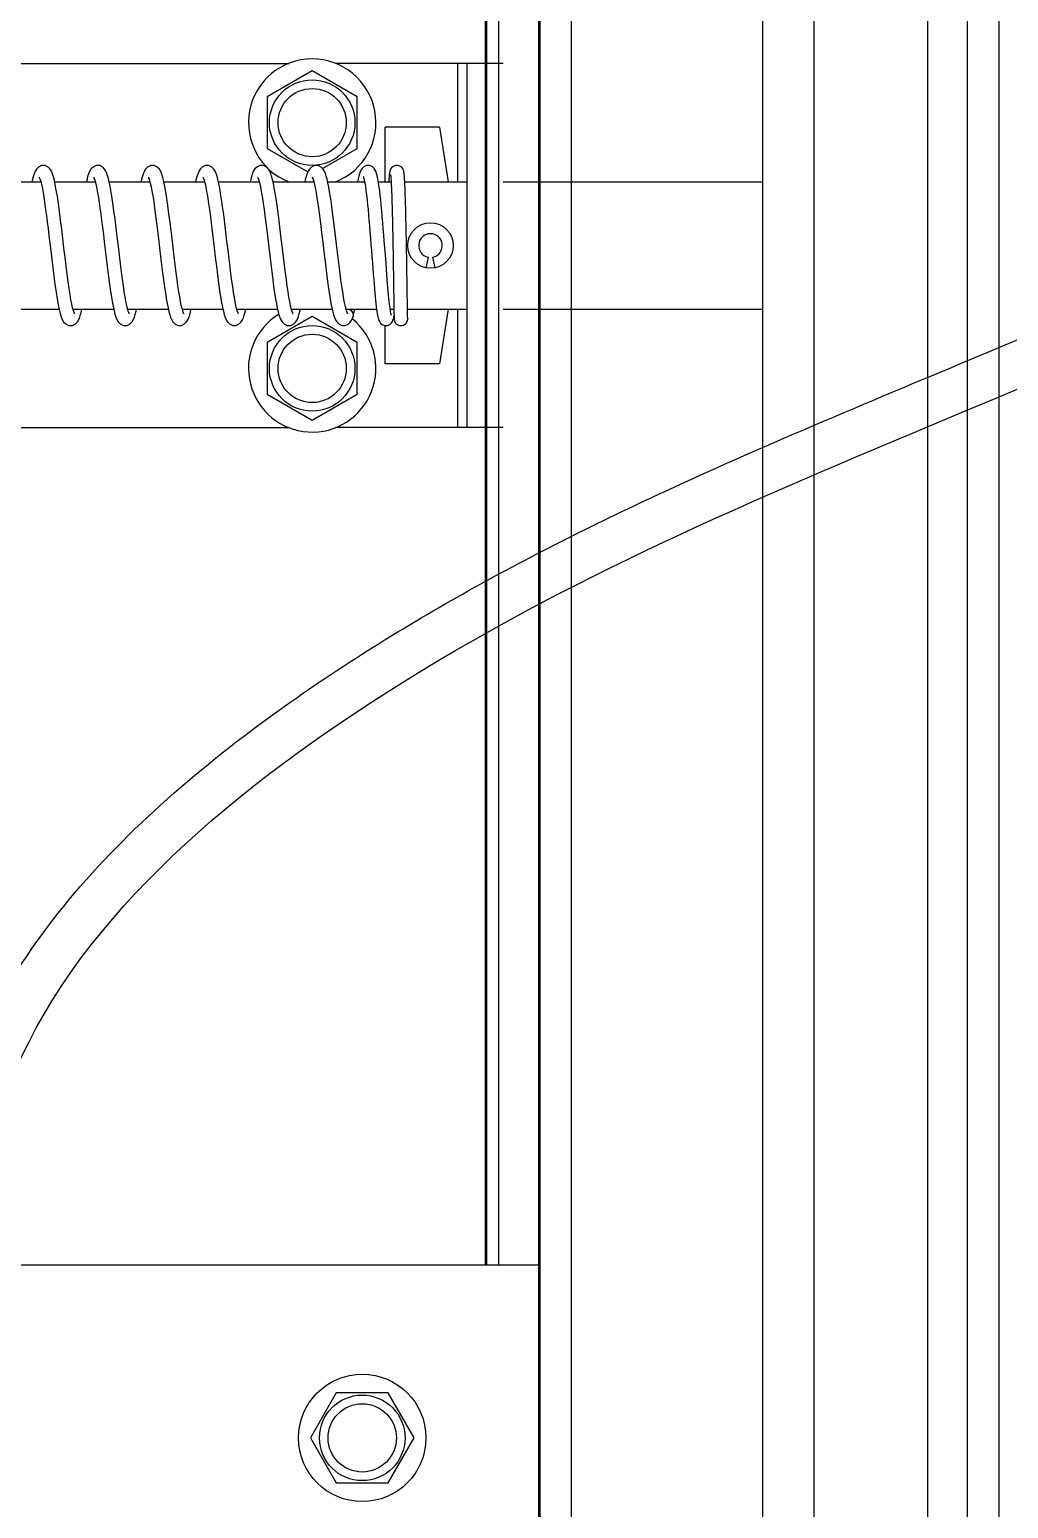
# Model space of a CAD drawing. Header units: millimetres. Extents: x 21899 to 38731, y -5425 to 3612.
# Drawn here: x 25187.1 to 25294.6, y 464.8 to 627.3 of the extents above; entities that cross this region are included whole.
import ezdxf

# ---------------------------------------------------------------- set-up
doc = ezdxf.new("R2010")
doc.units = ezdxf.units.MM

msp = doc.modelspace()

# ---------------------------------------------------------------- linework, layer by layer
at = {"color": 7, "linetype": 'Continuous'}
for p, q in [((25238.60988160015, 571.6200275439187), (25238.60988160015, 1441.841719824704)), ((25267.60988160016, 374.5222296380598), (25267.60988160016, 1144.533072939179)), ((25293.60988160016, 264.5853616595559), (25293.60988160016, 1144.533072939179)), ((25180.65298718696, 623.5853616595596), (25215.56677601335, 623.5853616595596)), ((25218.10988160015, 622.7853616595603), (25213.17353679855, 619.9353616595617)), ((25223.04622640176, 619.9353616595617), (25218.10988160015, 622.7853616595603)), ((25239.10988160015, 623.5853616595596), (25220.65298718696, 623.5853616595596)), ((25235.10988160015, 623.5853616595596), (25235.10988160015, 583.5853616595596)), ((25213.17353679855, 619.9353616595617), (25213.17353679855, 614.2353616595574)), ((25223.04622640176, 614.2353616595574), (25223.04622640176, 619.9353616595617)), ((25232.10988160015, 616.5853616595596), (25226.10988160015, 616.5853616595596)), ((25226.10988160015, 610.5853616595596), (25226.10988160015, 616.5853616595596)), ((25232.10988160015, 616.5853616595596), (25233.06804702996, 610.5853616595596)), ((25213.17353679855, 614.2353616595574), (25217.62909678205, 611.6629429037566)), ((25219.24583125015, 612.0412024958569), (25223.04622640176, 614.2353616595574)), ((25183.81035152866, 610.5853616595596), (25188.28341217055, 610.5853616595596)), ((25189.81050974026, 610.5853616595596), (25194.28252756796, 610.5853616595596)), ((25195.81036760336, 610.5853616595596), (25200.28187039225, 610.5853616595596)), ((25201.81197698665, 610.5853616595596), (25206.28253636826, 610.5853616595596)), ((25207.81052977045, 610.5853616595596), (25212.28236599536, 610.5853616595596)), ((25213.81064672336, 610.5853616595596), (25218.28192014326, 610.5853616595596)), ((25219.81091482825, 610.5853616595596), (25223.86862046266, 610.5853616595596)), ((25225.38063921216, 610.5853616595596), (25226.78388250656, 610.5853616595596)), ((25228.27965126366, 610.5853616595596), (25235.10988160015, 610.5853616595596)), ((25239.10988160015, 610.5853616595596), (25267.60988160016, 610.5853616595596)), ((25228.47518985865, 603.4362098299607), (25228.46943504005, 603.7582621340625)), ((25228.51508771675, 601.0252112651578), (25228.50608196025, 601.5950955288572)), ((25230.83619738965, 602.3144970118592), (25230.58356581065, 601.1413911831623)), ((25231.63619738966, 601.1413911831623), (25231.38356581065, 602.3144970118592)), ((25227.03858196385, 599.8867817430582), (25227.04569530646, 599.4104166282596)), ((25228.52349733376, 600.4812073367575), (25228.51508771675, 601.0252112651578)), ((25228.53133807905, 599.9648759279589), (25228.52349733376, 600.4812073367575)), ((25185.83113406876, 596.5853616595596), (25190.30132374806, 596.5853616595596)), ((25191.83149617736, 596.5853616595596), (25196.30257571946, 596.5853616595596)), ((25197.83075162025, 596.5853616595596), (25202.30252772095, 596.5853616595596)), ((25203.83091507095, 596.5853616595596), (25208.30285467765, 596.5853616595596)), ((25209.83080220225, 596.5853616595596), (25214.30239346756, 596.5853616595596)), ((25215.83082222166, 596.5853616595596), (25220.30245342675, 596.5853616595596)), ((25221.83107838726, 596.5853616595596), (25225.18342512276, 596.5853616595596)), ((25226.68870204705, 596.5853616595596), (25227.08788012715, 596.5853616595596)), ((25227.08271392006, 596.9152527025581), (25227.09136030806, 596.3709070052573)), ((25227.09136030806, 596.3709070052573), (25227.09426601986, 596.1987030013624)), ((25228.57011246296, 597.3505268245572), (25228.56538396406, 597.6670941615594)), ((25228.57444436225, 597.0645062530602), (25228.57011246296, 597.3505268245572)), ((25228.57839906606, 596.80832242826), (25228.57444436225, 597.0645062530602)), ((25228.58192692605, 596.5853616595596), (25228.57839906606, 596.80832242826)), ((25228.58192692605, 596.5853616595596), (25235.10988160015, 596.5853616595596)), ((25228.58525497936, 596.3814417023605), (25228.58192692605, 596.5853616595596)), ((25228.58819732766, 596.2081139742586), (25228.58525497936, 596.3814417023605)), ((25233.06804702996, 596.5853616595596), (25232.10988160015, 590.5853616595596)), ((25239.10988160015, 596.5853616595596), (25267.60988160016, 596.5853616595596)), ((25218.10988160015, 595.7853616595603), (25213.17353679855, 592.9353616595617)), ((25223.04622640176, 592.9353616595617), (25218.10988160015, 595.7853616595603)), ((25222.56426140216, 595.6958375515605), (25222.56356148866, 595.6939405229568)), ((25226.10988160015, 590.5853616595596), (25226.10988160015, 594.7853619393572)), ((25227.06396079936, 595.6541866831612), (25227.09744418655, 595.8192865199599)), ((25227.09426601986, 596.1987030013624), (25227.09688974985, 596.0501124844595)), ((25227.09688974985, 596.0501124844595), (25227.09925359055, 595.9234425569593)), ((25227.09744418655, 595.8192865199599), (25227.10091413576, 595.8398259273599)), ((25227.09925359055, 595.9234425569593), (25227.10327937186, 595.7293924206606)), ((25227.10327937186, 595.7293924206606), (25227.10497519525, 595.6588685138595)), ((25227.10497519525, 595.6588685138595), (25227.10650252426, 595.6030853792618)), ((25228.59084315995, 596.0595275511587), (25228.58819732766, 596.2081139742586)), ((25228.59321118335, 595.9341251338592), (25228.59084315995, 596.0595275511587)), ((25228.59531781106, 595.8303620631596), (25228.59321118335, 595.9341251338592)), ((25228.59717313726, 595.7468668128568), (25228.59531781106, 595.8303620631596)), ((25228.59877966346, 595.682371774059), (25228.59717313726, 595.7468668128568)), ((25228.60012657745, 595.6357235678588), (25228.59877966346, 595.682371774059)), ((25228.60115639005, 595.6064268183618), (25228.60012657745, 595.6357235678588)), ((25213.17353679855, 592.9353616595617), (25213.17353679855, 587.2353616595574)), ((25223.04622640176, 587.2353616595574), (25223.04622640176, 592.9353616595617)), ((25232.10988160015, 590.5853616595596), (25226.10988160015, 590.5853616595596)), ((25213.17353679855, 587.2353616595574), (25218.10988160015, 584.3853616595588)), ((25218.10988160015, 584.3853616595588), (25223.04622640176, 587.2353616595574)), ((25180.65298718696, 583.5853616595596), (25215.56677601335, 583.5853616595596)), ((25239.10988160015, 583.5853616595596), (25220.65298718696, 583.5853616595596)), ((25238.60988160016, 491.5853616595596), (25238.60988160015, 571.6200275439187)), ((25220.75988160016, 477.521706461157), (25217.90988160016, 472.5853616595596)), ((25226.45988160015, 477.521706461157), (25220.75988160016, 477.521706461157)), ((25229.30988160016, 472.5853616595596), (25226.45988160015, 477.521706461157)), ((25217.90988160016, 472.5853616595596), (25220.75988160016, 467.6490168580567)), ((25226.45988160015, 467.6490168580567), (25229.30988160016, 472.5853616595596)), ((25220.75988160016, 467.6490168580567), (25226.45988160015, 467.6490168580567))]:
    msp.add_line(p, q, dxfattribs=at)
at = {"color": 9, "linetype": 'Continuous'}
for p, q in [((25237.28065695786, 491.5853616595596), (25237.28065695785, 1144.533072939179)), ((25243.01642132136, 374.5222296380598), (25243.01642132136, 1144.533072939179)), ((25243.16842298206, 374.5222296380598), (25243.16842298206, 1144.533072939179)), ((25246.60988160016, 374.5222296380598), (25246.60988160016, 1144.533072939179)), ((25273.26218272356, 374.5222296380598), (25273.26218272356, 1144.533072939179)), ((25285.73823714516, 374.5222296380598), (25285.73823714516, 1144.533072939179)), ((25290.10054824696, 374.5222296380598), (25290.10054824696, 1144.533072939179)), ((25237.10988160015, 898.5853616595596), (25237.10988160015, 571.6200275439187)), ((25234.10988160015, 610.5853616595596), (25234.10988160015, 623.5853616595596)), ((25234.10988160015, 583.5853616595596), (25234.10988160015, 596.5853616595596)), ((25237.10988160015, 571.6200275439187), (25237.10988160015, 491.5853616595596))]:
    msp.add_line(p, q, dxfattribs=at)
at = {"color": 3, "linetype": 'Continuous'}
for p in [(25168.60988160015, 491.5853616595596), (25243.10988160015, 441.5853616595596)]:
    msp.add_line(p, (25243.10988160015, 491.5853616595596), dxfattribs=at)
at = {"color": 7, "linetype": 'Continuous'}
for points in [[(25188.55737330305, 612.385358748259), (25188.38071518236, 612.3658501416576), (25188.03430027366, 612.2073194543591), (25187.80504603675, 611.9781521461591), (25187.66035127036, 611.738022654059), (25187.54391903996, 611.4611526174594), (25187.43696236676, 611.127479225157), (25187.33248828985, 610.723165731557), (25187.30265043286, 610.5853616595596)], [(25188.11033161596, 611.0879373727585), (25188.12034987335, 611.0686681594598), (25188.16066503226, 610.9770668967612), (25188.21580561416, 610.8200219871578), (25188.27970442196, 610.6003002707585)], [(25189.88648673736, 610.2348681478616), (25189.77977853706, 610.7271294019592), (25189.67422173016, 611.1345176503601), (25189.56665616816, 611.4683543433566), (25189.45121168265, 611.7413342107611), (25189.31177390766, 611.9732785232591), (25189.09830001465, 612.1928061703584), (25188.76413606865, 612.3582230480606), (25188.55565862045, 612.3853573450615)], [(25194.55740151306, 612.3853585340621), (25194.36312839045, 612.3617671395623), (25194.03260628285, 612.206078081661), (25193.79803584205, 611.9686594855593), (25193.65283863746, 611.7226363747614), (25193.53840560646, 611.4458723077623), (25193.43395824706, 611.1169308506578), (25193.33225478575, 610.7221579767574), (25193.30254214336, 610.5853616595596)], [(25194.10997496216, 611.0884221033593), (25194.12269742956, 611.0640271850571), (25194.16869560955, 610.9562831795593), (25194.23089702665, 610.7716020041626)], [(25195.88123500076, 610.2609678153603), (25195.77485071016, 610.7479394021575), (25195.66945533385, 611.1510450395581), (25195.56171470306, 611.4817901691567), (25195.44513079785, 611.75349974446), (25195.30405368385, 611.9836225849576), (25195.08931651556, 612.199621062362), (25194.75981094455, 612.3593410170579), (25194.55573680875, 612.3853579624592)], [(25200.55750716616, 612.3853577035625), (25200.37166978895, 612.3637984458619), (25200.01905034106, 612.1959689457581), (25199.79202132185, 611.9603691414595), (25199.64938870045, 611.7154661379609), (25199.53380762476, 611.4329809562623), (25199.42695154005, 611.0921087402603), (25199.32263384276, 610.6809811376588), (25199.30221438916, 610.5853616595596)], [(25200.11236729135, 611.0852666080609), (25200.10828569306, 611.0907483989577), (25200.12479114566, 611.0597943556568), (25200.17573789106, 610.9374329256607), (25200.24439766385, 610.7264199203601), (25200.32336088736, 610.4291793549601), (25200.40896520625, 610.0479876801619), (25200.49953720446, 609.5838222348611), (25200.59445421646, 609.0362839120571), (25200.69348350466, 608.4051335138574), (25200.79658518026, 607.69093707926), (25200.90378078756, 606.8959298875598), (25201.01514828455, 606.0242965575599), (25201.11317984106, 605.2279661002613)], [(25201.91625732846, 610.0834968356576), (25201.80738599026, 610.607456520258), (25201.69916837825, 611.0454521390566), (25201.58840816795, 611.4073136471598), (25201.46745975105, 611.7078274078594), (25201.31936775475, 611.9628924890567), (25201.09114435905, 612.1982476393605), (25200.74848187815, 612.3621544099587), (25200.55571961356, 612.3853578575581)], [(25206.55737780275, 612.3853587235571), (25206.37329624016, 612.3641758170597), (25206.03448079986, 612.2074515657587), (25205.81502716696, 611.9913430667584), (25205.67751081096, 611.7719600597593), (25205.56785932805, 611.5251043806566), (25205.46879053196, 611.2351483023594), (25205.37494587286, 610.8969098816597), (25205.30196715795, 610.5853616595596)], [(25206.11181910126, 611.0859719293585), (25206.12185269025, 611.0657026065601), (25206.16761219595, 610.9591201498624), (25206.22951738306, 610.77610575976)], [(25207.85154064705, 610.4048353830585), (25207.75463313815, 610.8314137254602), (25207.65794383206, 611.190244605059), (25207.55746099396, 611.4932037065591), (25207.44669532705, 611.7503822103608), (25207.30988995916, 611.9758212629604), (25207.09472066416, 612.1955388228598), (25206.75828349846, 612.3597286826625), (25206.55568613156, 612.3853576108595)], [(25212.55736811725, 612.3853587816593), (25212.37409515995, 612.364358671759), (25212.03613256146, 612.2086509173605), (25211.81615768075, 611.9928097884622), (25211.67758253175, 611.7720923563611), (25211.56680582245, 611.5223617141601), (25211.46665633615, 611.2281434430624), (25211.37087457126, 610.8807969371592), (25211.30232272606, 610.5853616595596)], [(25212.11080615735, 611.0873073959592), (25212.12368780425, 611.0620327613578), (25212.17104797695, 610.9500465742603), (25212.23389248936, 610.7617228891613)], [(25213.84664778056, 610.4279757854601), (25213.75099141456, 610.8461568603598), (25213.65507180755, 611.1998936233576), (25213.55488886176, 611.500063860658), (25213.44481043216, 611.7541319805605), (25213.30879194096, 611.9773020815592), (25213.09443274165, 612.1957600777605), (25212.75876658816, 612.3596068371626), (25212.55569209765, 612.3853575959583)], [(25218.55740582786, 612.3853585211618), (25218.37204797285, 612.3638859669591), (25218.03165484685, 612.205379433457), (25217.80970342176, 611.9843461955606), (25217.66810445125, 611.7535487725618), (25217.55394207675, 611.4883757608623), (25217.44936700285, 611.1702797970574), (25217.34711552045, 610.7844562420578), (25217.30289968956, 610.5853616595596)], [(25218.11147589936, 611.086427353559), (25218.12314534756, 611.0631298945591), (25218.17197815055, 610.9475693721615), (25218.23885271615, 610.7451890428601)], [(25219.83952081246, 610.4613663906566), (25219.74763316446, 610.8596618506599), (25219.65349833625, 611.2051547343581), (25219.55453176006, 611.5010165827625), (25219.44572694696, 611.7523183828598), (25219.31097341755, 611.97436735456), (25219.09736879455, 612.1935233288605), (25218.76043464556, 612.3591816423577), (25218.55566961966, 612.3853573836604)], [(25224.25406030835, 612.3853604589603), (25224.08174079075, 612.3656972364624), (25223.78042725286, 612.2316707537611), (25223.58304268216, 612.0474914361621), (25223.46457965685, 611.8664021137592), (25223.37720713066, 611.6729153024571), (25223.30320388896, 611.455514721958), (25223.23495104935, 611.2054112288606), (25223.16841629065, 610.9140104122598), (25223.10368538625, 610.5853616595596)], [(25223.72140935826, 611.1629273302606), (25223.73316914505, 611.1348910547604), (25223.75913665215, 611.0580513184614), (25223.79293193435, 610.9359582812613), (25223.83141878426, 610.7707928091622)], [(25225.41268153195, 610.3913938519618), (25225.35762966076, 610.7246497089582), (25225.30250305046, 611.0152768072585), (25225.24651156776, 611.2671835144574), (25225.18802613566, 611.4859034478577), (25225.12353255936, 611.6792409344598), (25225.04467139606, 611.8586224616593), (25224.93236497136, 612.0361673437583), (25224.73669634246, 612.2246059936588), (25224.43101986306, 612.3644370956608), (25224.25324031335, 612.3853601486626)], [(25227.40612625846, 612.3853616236593), (25227.27864220286, 612.3736830509588), (25227.02422300306, 612.2787015456597), (25226.83399350925, 612.1241186053594), (25226.72635981545, 611.969171846562), (25226.67626440465, 611.8524111033621), (25226.64819041196, 611.7584401997592), (25226.62858754185, 611.67171676016), (25226.61237017956, 611.5820744290613), (25226.59762321596, 611.4841782467593), (25226.58358875036, 611.3755831110611), (25226.56980968975, 611.2541245460598), (25226.55602861875, 611.1181466686612), (25226.54210369386, 610.9664671899591), (25226.52794725916, 610.7981595851597), (25226.51350114215, 610.6124745253619), (25226.51153405875, 610.5853616595596)], [(25226.71466127536, 611.3841616987593), (25226.71782750916, 611.3668483625588), (25226.72352397216, 611.3291945534584), (25226.73062057285, 611.2734387925593), (25226.73850718146, 611.2011741189599), (25226.74693109516, 611.112545057862), (25226.75577863425, 611.0069349482583), (25226.76500057676, 610.8832030659614), (25226.77457776426, 610.7398283564617)], [(25228.28916783906, 610.4063138363599), (25228.27827887976, 610.6111821195591), (25228.26735834945, 610.7972326481613), (25228.25638847826, 610.96519500266), (25228.24533522056, 611.115949323259), (25228.23413306185, 611.2506024303584), (25228.22262707676, 611.3708724721582), (25228.21066625525, 611.477784649258), (25228.19793352795, 611.5731193483589), (25228.18366640355, 611.6602694336616), (25228.16599931335, 611.7451909245574), (25228.14000909765, 611.8383726645625), (25228.09233920145, 611.9558699177578), (25227.98805915956, 612.1128417180589), (25227.79934455585, 612.2719225319597), (25227.54517347646, 612.3714709160595), (25227.40607761736, 612.385361604458)], [(25188.27970442196, 610.6003002707585), (25188.34922700356, 610.3201920626598), (25188.42260537576, 609.9819365184594), (25188.49874631906, 609.5881159784622), (25188.57692268126, 609.1418293349598), (25188.65692342856, 608.6447995975614), (25188.73874189686, 608.0982862421588), (25188.82243825535, 607.5037068658567), (25188.90811353576, 606.8628015333597), (25188.99593009816, 606.1775124737615), (25189.08639086725, 605.4477508789569), (25189.18018586015, 604.672563647262), (25189.27801595576, 603.8519737938623), (25189.38059096296, 602.9876632033593), (25189.48862074786, 602.0838425287584), (25189.60266867335, 601.14935505826), (25189.72149682706, 600.2111731425612), (25189.84257484686, 599.3070224799594), (25189.96340986795, 598.4707606020602), (25190.08162545036, 597.7287064963602), (25190.19597051835, 597.0923022772622)], [(25191.87290364025, 596.4304183702625), (25191.79075772346, 596.7378015723589), (25191.70095688706, 597.1385058720625), (25191.60669903776, 597.6250527254597), (25191.50858806776, 598.1965171395568), (25191.40657961505, 598.8535627057572), (25191.30040285426, 599.5968682798593), (25191.18979645165, 600.4253607389619), (25191.07516964906, 601.3302485290624), (25190.95714823635, 602.2973310272573), (25190.83632858396, 603.3091379978578), (25190.71340386686, 604.3445679874567), (25190.58952617206, 605.3768734943587), (25190.46594053315, 606.3784553156584), (25190.34385847415, 607.3239011075566), (25190.22444188005, 608.191861011459), (25190.10840993025, 608.9688657113584), (25189.99582326025, 609.6500125371604), (25189.88648673736, 610.2348681478616)], [(25194.23089702665, 610.7716020041626), (25194.30149954156, 610.5169264504584), (25194.37708419115, 610.1967680910602), (25194.45607787636, 609.8140067794593), (25194.53766419046, 609.37106239676), (25194.62139119185, 608.8703735413583), (25194.70699725176, 608.3146728987595), (25194.79432792495, 607.7071504445594), (25194.88331077505, 607.0514252001594), (25194.97419391056, 606.3495249136613), (25195.06741145856, 605.6025773827569), (25195.16341433636, 604.8122644535615), (25195.26266527956, 603.9812375269612), (25195.36563773615, 603.113568524459), (25195.47258571145, 602.21717210516), (25195.58245888446, 601.312933531357), (25195.69375969595, 600.4262083554568), (25195.80501768216, 599.5810515771591), (25195.91483130695, 598.7982010183623), (25196.02246840415, 598.0899641657597), (25196.12787527416, 597.46120261326), (25196.23121403216, 596.9135263245626)], [(25197.88496625656, 596.3904482943617), (25197.81165144756, 596.6540309189586), (25197.73059775386, 596.9991882600589), (25197.64396303945, 597.4250462216587), (25197.55316527346, 597.9291023773621), (25197.45910074346, 598.507769422562), (25197.36166400286, 599.1611625238584), (25197.26033565066, 599.8912022332588), (25197.15452361596, 600.6994126503596), (25197.04379475085, 601.5844572889619), (25196.92892898925, 602.5322954329604), (25196.81115357236, 603.5212875002617), (25196.69167366665, 604.5269841379595), (25196.57155356085, 605.5247189350594), (25196.45167010716, 606.4915583772599), (25196.33285706786, 607.4064552063574), (25196.21590260376, 608.2514437030623), (25196.10151058306, 609.0127892205601), (25195.98996871046, 609.683327835759), (25195.88123500076, 610.2609678153603)], [(25202.60658583645, 605.2360250263591), (25202.49854946486, 606.1178834477614), (25202.37602164336, 607.0799438283575), (25202.25668863695, 607.9638114937625), (25202.14046222086, 608.761435008957), (25202.02710951256, 609.4684598303575), (25201.91625732846, 610.0834968356576)], [(25206.22951738306, 610.77610575976), (25206.30077731686, 610.5197369909583), (25206.37826470376, 610.1913786072619), (25206.46044029086, 609.7914869583619), (25206.54641033075, 609.3208446102581), (25206.63556446855, 608.7812709733589), (25206.72750932866, 608.1754416867625), (25206.82196226275, 607.507174032362), (25206.91884133776, 606.7805034080593), (25207.01863367565, 605.9963735923593), (25207.12198282246, 605.15541161886), (25207.22955043425, 604.259502061359), (25207.34201324455, 603.3125701172612), (25207.45985157015, 602.3232466019617), (25207.58129147676, 601.3223715901622), (25207.70320870505, 600.3526286808592), (25207.82249489916, 599.4527402596577), (25207.93679287715, 598.6486209369614), (25208.04624551166, 597.9422381591576), (25208.15163844486, 597.3290034685597), (25208.25397119735, 596.8025638771578)], [(25209.88220434636, 596.3994648914595), (25209.80970777795, 596.6616500198579), (25209.73096636545, 596.9974769658584), (25209.64780732115, 597.404946760762), (25209.56113524015, 597.8826029047596), (25209.47139836395, 598.4290364864573), (25209.37884482976, 599.0422390323583), (25209.28360966436, 599.7193555047597), (25209.18552190095, 600.4583281819578), (25209.08380881016, 601.2606865070593), (25208.97759153876, 602.1278699613613), (25208.86597270025, 603.059697398261), (25208.74871612695, 604.0474878208624), (25208.62790611565, 605.059274454361), (25208.50610929495, 606.0570352849609), (25208.38586412875, 607.0044860447597), (25208.26965271465, 607.8707291207611), (25208.15873833786, 608.640602427462), (25208.05260958426, 609.3159819327593), (25207.95050717796, 609.9019632228592), (25207.85154064705, 610.4048353830585)], [(25212.23389248936, 610.7617228891613), (25212.30542351016, 610.501471469157), (25212.38247860326, 610.1721455038569), (25212.46344905336, 609.7759106274607), (25212.54744268225, 609.314908128159), (25212.63395626105, 608.7914615525588), (25212.72310529546, 608.2055413015623), (25212.81530830085, 607.5556623180601), (25212.91104641915, 606.8403677597598), (25213.01081243096, 606.0589687861575), (25213.11444907285, 605.2175285143603), (25213.22110899605, 604.3303439712618), (25213.32992598145, 603.414491498359), (25213.44004838105, 602.4887065732619), (25213.55060792586, 601.5726230062573), (25213.66071152606, 600.68571140946), (25213.76948623885, 599.8457791334586), (25213.87608916815, 599.0679152331577), (25213.97971814036, 598.3636798243606), (25214.07986859005, 597.7391472367599), (25214.17697519565, 597.1921488793596), (25214.27185635325, 596.7179100641588)], [(25215.88249600526, 596.3985207658625), (25215.80958047976, 596.6621670680615), (25215.72965168986, 597.0035269113578), (25215.64441844505, 597.4226587309604), (25215.55509281885, 597.9178206285578), (25215.46252924015, 598.4857338346592), (25215.36721863806, 599.1225545274574), (25215.26891835916, 599.8275669333598), (25215.16716819916, 600.6006827884594), (25215.06146625945, 601.440989434559), (25214.95128316805, 602.3460897429613), (25214.83608584585, 603.3112058508596), (25214.71661315445, 604.3176242589616), (25214.59571958816, 605.3258182370591), (25214.47643679426, 606.29492663356), (25214.36147595746, 607.1907757553599), (25214.25131755965, 608.002144443959), (25214.14540550276, 608.7289396933593), (25214.04311237576, 609.3732474207573), (25213.94373201855, 609.9385056700594), (25213.84664778056, 610.4279757854601)], [(25218.23885271615, 610.7451890428601), (25218.31687025476, 610.4556584188613), (25218.40261152195, 610.0782722148579), (25218.49416280155, 609.6130197428574), (25218.59036866995, 609.0610670217575), (25218.69056371525, 608.4245616722619), (25218.79504215535, 607.702026980558), (25218.90455699526, 606.8900174815572), (25219.01992575396, 605.9860587896619), (25219.14105472346, 604.9978229964618), (25219.26595911996, 603.953513132561), (25219.39244977446, 602.8879503735589), (25219.51826776205, 601.8384822178596), (25219.64090821196, 600.8428344793574), (25219.75792112786, 599.9330406037625), (25219.86862617485, 599.1207068279618), (25219.97412321426, 598.4002554636609), (25220.07565517425, 597.764221056259), (25220.17435338035, 597.2061121942606), (25220.27086242475, 596.722552494859)], [(25221.87723451576, 596.4159095008581), (25221.80245277256, 596.6904543602577), (25221.72239366946, 597.0370650452605), (25221.63861107886, 597.4531625280579), (25221.55169157166, 597.9377323036606), (25221.46183473535, 598.4901875942596), (25221.36904437395, 599.1098979604576), (25221.27321572675, 599.795824072462), (25221.17417950105, 600.5461746173605), (25221.07197153906, 601.3560683845571), (25220.96704756335, 602.2152176527597), (25220.85988676346, 603.1109006973566), (25220.75109509836, 604.027488768661), (25220.64168818775, 604.9446980393623), (25220.53274505545, 605.8416047643623), (25220.42532735676, 606.6986284217601), (25220.32047660316, 607.4987383041589), (25220.21898333306, 608.2299994631612), (25220.12067560345, 608.8901840489598), (25220.02508230275, 609.4804189872593), (25219.93162206576, 610.0030400423566), (25219.83952081246, 610.4613663906566)], [(25223.83141878426, 610.7707928091622), (25223.87290419616, 610.564009460657), (25223.91640220836, 610.3167503360601), (25223.96128793176, 610.0301767175624), (25224.00713279205, 609.7056683404589), (25224.05364836586, 609.3447174121611), (25224.10082992345, 608.9472536737594), (25224.14879797585, 608.512247874758), (25224.19769157186, 608.0384521999586), (25224.24765820675, 607.5245410438583), (25224.29884792835, 606.9692604364609), (25224.35132871765, 606.3725361000616), (25224.40475894666, 605.7397687850607), (25224.45868157675, 605.0790940032603), (25224.51265811075, 604.3996933726594), (25224.56626900115, 603.711445552457), (25224.61912340795, 603.0244067065578), (25224.67096380635, 602.34702955576), (25224.72162018926, 601.6864039004577), (25224.77093319106, 601.0490391224594), (25224.81875240216, 600.4407171640596), (25224.86493690155, 599.866349284559), (25224.90942881355, 599.3290041225591), (25224.95230521995, 598.8294243405617), (25224.99365774436, 598.3676813493585), (25225.03358055226, 597.9434175966599), (25225.07217248446, 597.5559118076599), (25225.10954049765, 597.2041332732624), (25225.14579353575, 596.8868820514617), (25225.18102060066, 596.6030144242613)], [(25226.08552181016, 603.3826106218621), (25226.03347874706, 604.0556080228598), (25225.97942685726, 604.7444093498598), (25225.92380151086, 605.4375833596569), (25225.86705460516, 606.1235214675617), (25225.80965381375, 606.7909478776601), (25225.75205754035, 607.4296814732588), (25225.69452975986, 608.0328837188572), (25225.63722900146, 608.5958544120585), (25225.58030268445, 609.1149595979587), (25225.52387947135, 609.5877061180581), (25225.46803882495, 610.0129185015612), (25225.41268153195, 610.3913938519618)], [(25226.77457776426, 610.7398283564617), (25226.78446318145, 610.5757219575607), (25226.79458173046, 610.3904980789594), (25226.80486539046, 610.1840319865587), (25226.81525123786, 609.9564961533615), (25226.82566995216, 609.7086427357572), (25226.83605217365, 609.4417336974584), (25226.84633395896, 609.1574166833598), (25226.85645649816, 608.8577017245625), (25226.86636584986, 608.5449292164594), (25226.87601270335, 608.2217298614596), (25226.88535214846, 607.8909783120616), (25226.89434343895, 607.5557424762592), (25226.90295744575, 607.218922327258), (25226.91120670416, 606.8818654504576), (25226.91911562695, 606.545286008859), (25226.92670745846, 606.2097556481604), (25226.93400428606, 605.8757193241618), (25226.94102706506, 605.5435100300601), (25226.94779564886, 605.2133626617579), (25226.95432881916, 604.8854270618613), (25226.96064431666, 604.5597802899574), (25226.96675886965, 604.2364381804582), (25226.97268748216, 603.9154066856572), (25226.97843767145, 603.5970204149598), (25226.98401317296, 603.2817791018606), (25226.98941764716, 602.9701542394614), (25226.99465471265, 602.6625874467572), (25226.99972794516, 602.3594907664592), (25227.00464087736, 602.0612470417618), (25227.00939699775, 601.7682103660591), (25227.01399975095, 601.4807065998612)], [(25228.46943504005, 603.7582621340625), (25228.46349614426, 604.0834436067598), (25228.45736803026, 604.4112746770625), (25228.45103860146, 604.7415931521609), (25228.44449188685, 605.0743515576614), (25228.43771090056, 605.409446882557), (25228.43067761796, 605.7467092135594), (25228.42337293176, 606.0858906685608), (25228.41577659936, 606.42665381396), (25228.40786718276, 606.7685595792573), (25228.39962197565, 607.1110547162607), (25228.39101691676, 607.4534588882598), (25228.38203015015, 607.7948155517588), (25228.37267380545, 608.1327907527593), (25228.36298128816, 608.4644238624605), (25228.35298933546, 608.7869138980604), (25228.34273780415, 609.0976782747603), (25228.33226956455, 609.3944011157582), (25228.32163028776, 609.6750767574595), (25228.31086810555, 609.9380468454619), (25228.30003310506, 610.1820296975602), (25228.28916783906, 610.4063138363599)], [(25201.11318066735, 605.2279592995619), (25201.21918815035, 604.3464340031569), (25201.33906356436, 603.3374493975571), (25201.45412767256, 602.3710285484594), (25201.56492811446, 601.4555644524589), (25201.67201210935, 600.5965633630622), (25201.77594596356, 599.7972475715578), (25201.87732160735, 599.0592021678603), (25201.97677399815, 598.382887139458), (25202.07489399445, 597.7687481734611), (25202.17176266365, 597.2199455678601), (25202.26754013516, 596.7381239445604)], [(25203.99890557965, 596.0879194356603), (25204.00361241466, 596.0817835536582), (25203.99149922976, 596.1047218411622), (25203.94502761096, 596.2130786408597), (25203.88136801845, 596.4022150649616), (25203.80751995875, 596.6702870275622), (25203.72698667555, 597.0157793833569), (25203.64159560876, 597.4374404629598), (25203.55227292245, 597.9343082702617), (25203.45954235575, 598.5049033850592), (25203.36372381965, 599.1468039084575), (25203.26501060765, 599.8564789092597), (25203.16321935685, 600.6314363636593), (25203.05778703235, 601.4707774767594), (25202.94810661965, 602.3724888837605), (25202.83355138636, 603.3325357800568), (25202.71348770495, 604.3438735249583), (25202.60658494115, 605.2360324320616)], [(25226.70512292106, 596.4715185493624), (25226.67640320095, 596.670627455962), (25226.64615431015, 596.9009457100619), (25226.61448274976, 597.1631198840623), (25226.58145033356, 597.4577479232612), (25226.54710563985, 597.7851685033602), (25226.51149737026, 598.1453283939591), (25226.47466447906, 598.5378662111616), (25226.43663881425, 598.9620921915593), (25226.39744740565, 599.4169675457597), (25226.35711397626, 599.9010905376599), (25226.31564925855, 600.4128226634566), (25226.27293907465, 600.9517345451604), (25226.22878456266, 601.5181997034597), (25226.18297692276, 602.1123861208616), (25226.08552181016, 603.3826106218621)], [(25228.50608196025, 601.5950955288572), (25228.50134642466, 601.8890871602598), (25228.49645079595, 602.1887065911578), (25228.49139125056, 602.4936137240584), (25228.48616389745, 602.8034386678592), (25228.48076477685, 603.1177811210582), (25228.47518985865, 603.4362098299607)], [(25227.01399975095, 601.4807065998612), (25227.02275871176, 600.92346359156), (25227.02692158645, 600.6542403679596)], [(25227.02692158645, 600.6542403679596), (25227.03483018845, 600.1357052354579), (25227.03858196385, 599.8867817430582)], [(25228.54208709396, 599.2454011721602), (25228.53863495916, 599.4776996182591), (25228.53133807905, 599.9648759279589)], [(25227.04569530646, 599.4104166282596), (25227.05230786945, 598.9634808236588), (25227.05543357455, 598.7512614014595), (25227.05844269226, 598.5466125516614), (25227.06133803716, 598.3495633516577), (25227.06412239776, 598.160124222959), (25227.06679853616, 597.9782878005572), (25227.07183704896, 597.6373107195614)], [(25228.56538396406, 597.6670941615594), (25228.56023923695, 598.0146735728595), (25228.55750412655, 598.2001973142615), (25228.55465675925, 598.3935762249603), (25228.55169427645, 598.5948125902578), (25228.54861378905, 598.8038898614614), (25228.54208709396, 599.2454011721602)], [(25190.19597051835, 597.0923022772622), (25190.30701759086, 596.5579639218595), (25190.41628338005, 596.1170715672597), (25190.52721814085, 595.7564599397592), (25190.64814684076, 595.4578505218597), (25190.79933435305, 595.2002895040569), (25191.03045251696, 594.9662261838603), (25191.37385219456, 594.8064202406604), (25191.55741096156, 594.7853648631572)], [(25191.55562840895, 594.785366290962), (25191.76019922076, 594.8114821176569), (25192.10166388095, 594.9805074615579), (25192.31794286805, 595.2058662700583), (25192.45618840095, 595.43949002706), (25192.56698723276, 595.703268808662), (25192.66612882195, 596.0082559887596), (25192.76130796345, 596.3665405773572), (25192.81058524155, 596.5853616595596)], [(25192.00368493405, 596.0816885464592), (25191.98955776865, 596.1086108364616), (25191.94176016156, 596.2217375244581), (25191.87290364025, 596.4304183702625)], [(25196.23121403216, 596.9135263245626), (25196.33312101285, 596.4448957272616), (25196.43511073076, 596.0497476029595), (25196.53957680996, 595.7215934433625), (25196.65312746915, 595.4474920409593), (25196.79461489945, 595.2067634873601), (25197.02162176905, 594.9728102357622), (25197.37397854165, 594.8063919376582), (25197.55748508486, 594.7853654468599)], [(25197.55561397415, 594.7853664615614), (25197.76199005845, 594.8119418337592), (25198.10368907286, 594.9820764374599), (25198.31953462196, 595.2080597498571), (25198.45780780575, 595.4428025506568), (25198.56904780085, 595.7089120833625), (25198.66908392445, 596.018395682062), (25198.76564138546, 596.384386439262), (25198.81052425205, 596.5853616595596)], [(25198.00350605705, 596.081936299961), (25197.99059769836, 596.1065269262617), (25197.94671216155, 596.2086758182595), (25197.88496625656, 596.3904482943617)], [(25202.26754013516, 596.7381239445604), (25202.36279241955, 596.3222348144591), (25202.45890765295, 595.968241037659), (25202.55908884726, 595.668609574459), (25202.67109498556, 595.4112628024595), (25202.81273141995, 595.1823829223576), (25203.03724686406, 594.9612628939576), (25203.37891976196, 594.8052720998603), (25203.55735337106, 594.7853643935596)], [(25203.55570897055, 594.785365502059), (25203.75724416396, 594.8107315322595), (25204.09209874096, 594.9731978107593), (25204.30651329886, 595.1903754605592), (25204.44223823016, 595.4115206272618), (25204.55172744225, 595.6623062347571), (25204.65128632016, 595.9582262741606), (25204.74627878385, 596.3056595533599), (25204.81082354285, 596.5853616595596)], [(25208.25397119735, 596.8025638771578), (25208.35453543745, 596.35573039066), (25208.45472509945, 595.9822714820621), (25208.55751970845, 595.6727754556596), (25208.67063783605, 595.4121619375583), (25208.81123618316, 595.1843482431577), (25209.03250459225, 594.964717221359), (25209.37241299175, 594.8067517609597), (25209.55739469636, 594.7853647353622)], [(25209.55572005906, 594.7853654454593), (25209.75671853086, 594.8105990644617), (25210.09079103605, 594.9722120266597), (25210.30459425536, 595.1878218965576), (25210.43926115656, 595.4056901882577), (25210.54743450855, 595.6510568371596), (25210.64578353446, 595.9400694248616), (25210.73963775505, 596.2792653251599), (25210.81119624276, 596.5853616595596)], [(25210.00161211255, 596.0844513190605), (25209.99118772126, 596.1053406619612), (25209.94503167116, 596.2130675695589), (25209.88220434636, 596.3994648914595)], [(25214.27185635325, 596.7179100641588), (25214.36571627745, 596.3105047314602), (25214.46098331975, 595.9613362431592), (25214.56095994225, 595.6636730896571), (25214.67084868735, 595.4117549008588), (25214.80741941695, 595.1894072663599), (25215.02493759205, 594.9703207884595), (25215.36622296605, 594.8082097560618), (25215.55746193696, 594.7853652634585)], [(25215.55572432985, 594.7853654665596), (25215.75570319706, 594.8103433068609), (25216.09072274996, 594.9721577363598), (25216.30694640055, 595.1909477247609), (25216.44502621525, 595.4170153509622), (25216.55683042006, 595.6758221675591), (25216.65852047195, 595.9824032056567), (25216.75742142636, 596.3506296530613), (25216.81041479595, 596.5853616595596)], [(25216.00157681476, 596.0845026634597), (25215.99128007225, 596.105164897861), (25215.94528918435, 596.2124010911575), (25215.88249600526, 596.3985207658625)], [(25220.27086242475, 596.722552494859), (25220.36609735125, 596.3089739973584), (25220.46183909525, 595.9584889656617), (25220.56219494175, 595.6604169704588), (25220.67286981126, 595.4077876804586), (25220.81068089815, 595.185083132259), (25221.02958206976, 594.9668688104575), (25221.36971607096, 594.8073810880596), (25221.55742112156, 594.7853648927594)], [(25222.00190752166, 596.0840667988596), (25221.99056615445, 596.1065858571601), (25221.94261358115, 596.2194682975605), (25221.87723451576, 596.4159095008581)], [(25222.56356148866, 595.6939405229568), (25222.69660849916, 596.1178713917616), (25222.80802406846, 596.5853616595596)], [(25225.18102060066, 596.6030144242613), (25225.21534218136, 596.3510430305614), (25225.24894833806, 596.129018949061), (25225.28217358075, 595.9343522652598), (25225.31550009985, 595.764249516862), (25225.34979750546, 595.6150936823615), (25225.38690553475, 595.4814995198612), (25225.43084719015, 595.3556604792611), (25225.49135064566, 595.2259292774615), (25225.59337185245, 595.0774115077584), (25225.78105899016, 594.91368703626), (25226.05928085525, 594.8001238088618), (25226.20491052335, 594.7853619393572)], [(25226.81275280956, 595.928884379362), (25226.81148908526, 595.9335043753599), (25226.79845325786, 595.978286726262), (25226.77959034176, 596.0561085202571), (25226.75713167145, 596.1645974102576), (25226.73213181245, 596.3030141614581), (25226.70512292106, 596.4715185493624)], [(25227.07183704896, 597.6373107195614), (25227.07420452466, 597.4780936875613), (25227.08271392006, 596.9152527025581)], [(25221.55621165675, 594.785362406059), (25221.70963981366, 594.8001500130595), (25222.01906497905, 594.9230096913598), (25222.24140817446, 595.1108998953569), (25222.38400071875, 595.3059952927579), (25222.49166665175, 595.5156885684592), (25222.56426140216, 595.6958375515605)], [(25226.20463312745, 594.7853620711612), (25226.36808219175, 594.8039397202592), (25226.64023784235, 594.9214098881566), (25226.82178764985, 595.0844938192604), (25226.92179078296, 595.2342603078578), (25226.98239524836, 595.3699972062605), (25227.02694290606, 595.5069049711601), (25227.06396079936, 595.6541866831612)], [(25227.10650252426, 595.6030853792618), (25227.10722378515, 595.5797763459595), (25227.10793453996, 595.5589513880623), (25227.10865896905, 595.5400577900582), (25227.10944386316, 595.522294578157), (25227.11038039775, 595.5045467525597), (25227.11169927295, 595.4846215185607), (25227.11412057516, 595.4574161152595), (25227.12064023595, 595.4086531065623), (25227.14229967116, 595.3141102413574), (25227.19115665305, 595.1914497695616), (25227.26948738666, 595.071002360557), (25227.37785967326, 594.9620032762614), (25227.51245386236, 594.8728985114576), (25227.66853861976, 594.8112799523587), (25227.85763263235, 594.7853616600623)], [(25227.85763267956, 594.7853616600623), (25228.00710265955, 594.8015776055618), (25228.14552417016, 594.8457242466611), (25228.26980947555, 594.9123175855566), (25228.37693643376, 594.9967688935576), (25228.46321456836, 595.0935060889606), (25228.52674163876, 595.19666668426), (25228.56870486466, 595.300273516259), (25228.59211499985, 595.3943354840594), (25228.60112587005, 595.4578636890583), (25228.60393530625, 595.4920556955622), (25228.60514081115, 595.5149827591595), (25228.60582501336, 595.5337869781579), (25228.60631000895, 595.5519679629579), (25228.60670514635, 595.5715040834621)], [(25228.60154624186, 595.5974816999587), (25228.60156663586, 595.5971369000617), (25228.60148520625, 595.5988123458592), (25228.60115639005, 595.6064268183618)]]:
    msp.add_lwpolyline(points, dxfattribs=at)
at = {"color": 9, "linetype": 'Continuous'}
for centre in [(25218.10988160015, 617.0853616595596), (25218.10988160015, 590.0853616595596), (25223.60988160015, 472.5853616595596)]:
    msp.add_circle(centre, 4.7, dxfattribs=at)
at = {"color": 7, "linetype": 'Continuous'}
for centre, radius in [((25218.10988160015, 617.0853616595596), 3.75), ((25231.10988160015, 603.5853616595596), 2.5), ((25218.10988160015, 590.0853616595596), 3.75), ((25223.60988160015, 472.5853616595596), 7), ((25223.60988160015, 472.5853616595596), 3.75)]:
    msp.add_circle(centre, radius, dxfattribs=at)
for centre, radius, start, end in [((25218.10988160015, 617.0853616595596), 7, 291.3699553057117, 248.6300446942883), ((25231.10988160015, 603.5853616595596), 1.3, 282.1531974688284, 257.8468025311716), ((25218.10988160015, 590.0853616595596), 7, 121.6885592349327, 51.10535640270577)]:
    msp.add_arc(centre, radius, start, end, dxfattribs=at)
msp.add_open_spline([(25176.46232427987, 477.3654348051969), (25176.31648234582, 482.0294503017722), (25176.16417889517, 486.7919248920189), (25176.42098042148, 495.3043139924812), (25176.71452298069, 499.048803368496), (25177.57850910034, 504.0652120731356), (25177.84479834695, 505.3608203852928), (25178.42652512905, 507.7317134662044), (25178.7273543992, 508.8062521015017), (25179.39330198086, 510.9244518932574), (25179.75879041889, 511.9704622522841), (25180.94673916954, 515.0685792339209), (25181.86063020906, 517.0806478997292), (25185.21751282748, 523.5272537948294), (25188.10902723858, 527.7341007803079), (25194.66025082117, 535.6356349847629), (25198.32104400592, 539.3319016208588), (25206.11769889753, 546.2712184328047), (25210.25430548198, 549.5143469282921), (25217.88324120429, 554.9843490168205), (25221.33132049434, 557.2830207281295), (25228.29821211487, 561.655770803507), (25231.81928313022, 563.7289126536161), (25242.45852111714, 569.6625193316686), (25249.65250371379, 573.2373179601163), (25268.50175025612, 581.9729837739833), (25280.16771777385, 586.7511113573637), (25302.75110874733, 596.2420183350732), (25313.66775045324, 600.9556094713844), (25327.74450667178, 608.2115187349082), (25331.55299592693, 610.3103439151164), (25338.08517828169, 614.2329798764658), (25340.86290174794, 616.0179456702645), (25346.27747686874, 619.7365962297044), (25348.91211814388, 621.6680476170295), (25356.60409281805, 627.6730164226974), (25361.44958418836, 631.9571279296069), (25376.10395994102, 646.5227329745285), (25384.88563063568, 657.8283160707688), (25400.12317358624, 682.6943581516716), (25406.57725631073, 696.2549929030756), (25417.38819977744, 725.2631624164242), (25421.74442333505, 740.7098805005808), (25431.56171864701, 787.1074882274697), (25434.71142401631, 819.9026948947103), (25436.17949885031, 888.0312322227619), (25434.50041173919, 923.3635692593489), (25428.03707639956, 993.947201372881), (25423.25369583047, 1029.198764349039), (25416.41208502765, 1071.661292055083), (25414.99267661974, 1080.119699588893), (25412.08905396629, 1096.851087235686), (25410.60412540789, 1105.127050614301), (25406.07161675988, 1129.70732941397), (25402.94630749877, 1145.764039118923), (25393.4326484972, 1193.116199538254), (25386.9063514924, 1223.59381384329), (25371.58571376425, 1296.795290932223), (25363.10084495738, 1338.818790420839), (25354.77520333487, 1393.06927859112), (25353.07765331936, 1405.239777441348), (25350.29312674732, 1428.008188427852), (25349.15465278443, 1438.596460837281), (25347.47129892064, 1457.195482748666), (25346.84948638647, 1465.185441106409), (25345.8200528647, 1481.233575205115), (25345.41048056672, 1489.288881110704), (25344.47252407204, 1513.541664123539), (25344.23488297717, 1529.825998816283), (25344.48819112216, 1578.972072014727), (25345.94515234257, 1612.126922305142), (25352.25475446157, 1706.914732687284), (25358.92847158686, 1769.135104931294), (25366.57013873129, 1847.668886158091), (25368.12125444243, 1864.050941962341), (25370.60005318886, 1892.037378531815), (25371.57786334006, 1903.651934886784), (25373.3900922073, 1926.849997065587), (25374.22690485626, 1938.435809624272), (25376.53367468376, 1973.156125084177), (25377.79996406315, 1996.253506178597), (25380.81804602277, 2065.417415067473), (25381.78905579316, 2111.355716099399), (25381.84987639031, 2248.819477298119), (25378.08652516126, 2339.993840993306), (25364.40205854292, 2522.266607811656), (25354.50258400137, 2613.357352646231), (25326.96345053462, 2828.373069603487), (25307.81953830094, 2952.283641672344), (25288.6685115006, 3076.236557539225)], degree=3, knots=[0, 0, 0, 0, 13.61465646746313, 13.61465646746313, 24.23750625957194, 24.23750625957194, 27.94992482891764, 27.94992482891764, 31.06368387915701, 31.06368387915701, 34.17744292939639, 34.17744292939639, 40.40496102987515, 40.40496102987515, 54.6735616365184, 54.6735616365184, 68.94216224316166, 68.94216224316166, 83.21076284980492, 83.21076284980492, 94.64342058068652, 94.64342058068652, 106.0760783115681, 106.0760783115681, 128.9413937733314, 128.9413937733314, 165.9330131128235, 165.9330131128235, 202.9246324523156, 202.9246324523156, 217.2116494727876, 217.2116494727876, 228.325165177012, 228.325165177012, 239.4386808812363, 239.4386808812363, 261.665712289685, 261.665712289685, 310.5911265421098, 310.5911265421098, 359.5165407945346, 359.5165407945346, 408.4419550469595, 408.4419550469595, 499.7213966788277, 499.7213966788277, 591.0008383106958, 591.0008383106958, 682.280279942564, 682.280279942564, 705.2837269669155, 705.2837269669155, 728.2871739912671, 728.2871739912671, 774.2940680399702, 774.2940680399702, 866.3078561373762, 866.3078561373762, 999.9728159826925, 999.9728159826925, 1038.611318402599, 1038.611318402599, 1072.030724958774, 1072.030724958774, 1097.038945263444, 1097.038945263444, 1122.047165568114, 1122.047165568114, 1172.063606177453, 1172.063606177453, 1272.096487396133, 1272.096487396133, 1455.942037096753, 1455.942037096753, 1504.419990033212, 1504.419990033212, 1538.871882692223, 1538.871882692223, 1573.323775351235, 1573.323775351235, 1642.227560669259, 1642.227560669259, 1780.035131305306, 1780.035131305306, 2055.6502725774, 2055.6502725774, 2331.265413849494, 2331.265413849494, 2706.346630326029, 2706.346630326029, 2706.346630326029, 2706.346630326029])
msp.add_spline([(25181.45988160015, 477.521706461157), (25183.17248003658, 506.0740295635369), (25220.98382127511, 550.99048116829), (25339.71894524604, 609.398817992831), (25420.95945976116, 1074.687332990714), (25351.59015143984, 1469.52849236313), (25377.09765066516, 1910.158488931531), (25377.09765066516, 2419.72301373108), (25293.60988160016, 3077.000011230855)], degree=3)
at = {"color": 9, "linetype": 'Continuous', "start_tangent": (0.9215249201478922, -0.3883192263414483), "end_tangent": (-0.3474390321298473, -0.9377025748885811)}
msp.add_spline([(25222.16014681276, 596.5879967234614), (25222.38873124415, 596.4408762181592), (25222.55229597916, 596.2103341335569), (25222.60682851096, 595.9379427896602), (25222.56438148345, 595.6957930588578)], degree=3, dxfattribs=at)
at = {"color": 7, "linetype": 'Continuous', "start_tangent": (0.01488813871562656, -0.9998891655206512), "end_tangent": (-0.01710245435065229, -0.9998537423319392)}
msp.add_spline([(25228.60624043306, 595.5975440226575), (25228.60633056925, 595.585427265858), (25228.60621167895, 595.5715130599601)], degree=3, dxfattribs=at)

doc.saveas('drawing.dxf')
